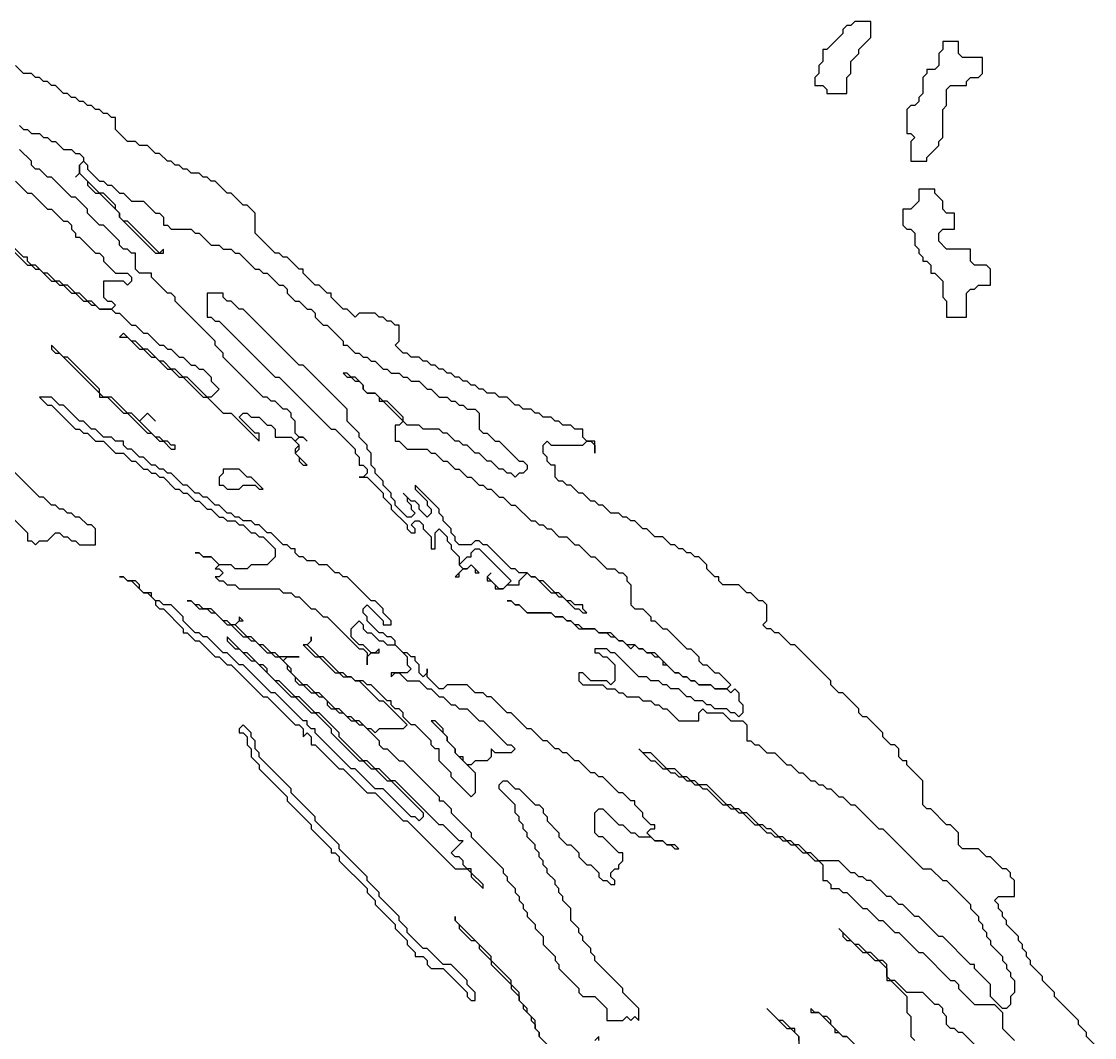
# Model space of a CAD drawing. Header units: metres. Extents: x 0 to 1000, y 0 to 1405.
# Drawn here: x 483.4 to 550.5, y 1203.2 to 1266.7 of the extents above; entities that cross this region are included whole.
import ezdxf

# ---------------------------------------------------------------- set-up
doc = ezdxf.new("R2010")
doc.units = ezdxf.units.M

msp = doc.modelspace()

# ---------------------------------------------------------------- linework, layer by layer
for points in [[(535.5, 1266.75), (535.25, 1266.5), (535, 1266.5), (534.75, 1266.25), (534.75, 1266), (533.75, 1265), (533.5, 1265), (533.5, 1264.25), (533.25, 1264), (533.25, 1263.5), (533, 1263.25), (533, 1262.75), (533.5, 1262.75), (533.75, 1262.5), (533.75, 1262.25), (535, 1262.25), (535, 1263.25), (535.25, 1263.5), (535.25, 1264.25), (535.75, 1264.75), (535.75, 1265), (536.5, 1265.75), (536.5, 1266.75)], [(541, 1265.5), (541, 1265), (540.75, 1264.75), (540.75, 1264), (540.5, 1263.75), (540, 1263.75), (540, 1263.5), (539.75, 1263.25), (539.75, 1262.25), (539.5, 1262), (539.5, 1261.75), (539.25, 1261.5), (539, 1261.5), (538.75, 1261.25), (538.75, 1259.75), (539, 1259.75), (539.25, 1259.5), (539, 1259.25), (539, 1258), (540, 1258), (540, 1258.25), (540.75, 1259), (540.75, 1259.25), (541, 1259.5), (541, 1261.25), (541.25, 1261.5), (541.25, 1262.5), (541.5, 1262.75), (542.5, 1262.75), (542.5, 1263), (542.75, 1263.25), (543.25, 1263.25), (543.5, 1263.5), (543.5, 1264.5), (542.25, 1264.5), (542, 1264.75), (542, 1265.5)], [(539.5, 1256.25), (539.5, 1255.5), (539, 1255), (538.5, 1255), (538.5, 1254), (538.75, 1253.75), (539, 1253.75), (539.25, 1253.5), (539.25, 1252.75), (539.5, 1252.5), (539.5, 1252.25), (539.75, 1252), (539.75, 1251.75), (540, 1251.75), (540.25, 1251.5), (540.25, 1251), (540.5, 1251), (541, 1250.5), (541, 1249.5), (541.25, 1249.25), (541.25, 1248.25), (542.5, 1248.25), (542.5, 1249.75), (542.75, 1250), (543, 1250), (543.25, 1250.25), (544, 1250.25), (544, 1251.25), (543.75, 1251.5), (543, 1251.5), (542.75, 1251.75), (542.75, 1252.5), (541.25, 1252.5), (540.75, 1253), (540.75, 1253.5), (541, 1253.75), (541.75, 1253.75), (541.75, 1254.75), (541.25, 1254.75), (541, 1255), (541, 1255.5), (540.5, 1256), (540.5, 1256.25)], [(495, 1249.75), (495, 1248.25), (495.25, 1248.25), (495.5, 1248), (495.75, 1248), (499.25, 1244.5), (499.5, 1244.5), (502.75, 1241.25), (503, 1241.25), (504.25, 1240), (504.25, 1239.75), (504.5, 1239.5), (504.5, 1239), (504.75, 1239), (505, 1238.75), (505, 1238.5), (504.75, 1238.25), (504.5, 1238.25), (505, 1238.25), (506, 1237.25), (506, 1237), (506.5, 1236.5), (506.5, 1236.25), (507.5, 1235.25), (507.5, 1235), (507.75, 1234.75), (508, 1234.75), (508, 1235), (507.75, 1235.25), (508, 1235.5), (508.25, 1235.5), (508.5, 1235.25), (508.5, 1235), (509, 1234.5), (509, 1233.75), (509.25, 1233.75), (509.25, 1234.75), (509.5, 1235), (510, 1234.5), (510, 1234.25), (510.25, 1234), (510.25, 1233.75), (510.75, 1233.25), (510.75, 1232.75), (511, 1232.5), (510.5, 1232), (510.75, 1232), (510.75, 1232.25), (511, 1232.5), (511.25, 1232.5), (511.5, 1232.75), (511.75, 1232.5), (511.75, 1232.25), (512, 1232.25), (511.5, 1232.75), (511.25, 1232.5), (511, 1232.5), (510.75, 1232.75), (511.25, 1233.25), (511.5, 1233.25), (511.5, 1233.5), (511.75, 1233.75), (512, 1233.75), (514, 1231.75), (513.5, 1231.25), (513.25, 1231.25), (512.5, 1232), (512.75, 1232.25), (512.5, 1232), (512.5, 1231.75), (512.75, 1231.75), (513, 1231.5), (513, 1231.25), (513.5, 1231.25), (513.75, 1231.5), (514.5, 1231.5), (514.5, 1231.75), (515, 1232.25), (515.25, 1232), (515.5, 1232), (516.5, 1231), (516.75, 1231), (517, 1230.75), (517.25, 1230.75), (518, 1230), (518.25, 1230), (518.5, 1229.75), (518.75, 1229.75), (518.5, 1230), (518.5, 1230.25), (518, 1230.25), (517.75, 1230.5), (517.5, 1230.5), (517, 1231), (516.75, 1231), (516, 1231.75), (515.75, 1231.75), (515.5, 1232), (515.25, 1232), (515, 1232.25), (514.5, 1232.25), (514.25, 1232.5), (514, 1232.5), (512.5, 1234), (512.25, 1234), (512, 1234.25), (511.75, 1234.25), (511.5, 1234), (510.75, 1234), (510.5, 1234.25), (510.5, 1234.5), (510.25, 1234.75), (510.25, 1235), (509.75, 1235.5), (509.75, 1235.75), (509.5, 1236), (509.5, 1236.25), (508, 1237.75), (508, 1237.5), (508.75, 1236.75), (508.75, 1236.5), (509, 1236.25), (509, 1236), (508.75, 1235.75), (508.25, 1236.25), (508.25, 1236.5), (508, 1236.75), (507.75, 1236.75), (507.25, 1237.25), (507.5, 1237), (507.5, 1236.75), (507.75, 1236.5), (507.75, 1236.25), (508, 1236), (507.75, 1235.75), (507.5, 1235.75), (506.75, 1236.5), (506.75, 1236.75), (506.5, 1237), (506.5, 1237.25), (506, 1237.75), (506, 1238), (505.5, 1238.5), (505.5, 1238.75), (505.25, 1239), (505.25, 1239.75), (505, 1240), (505, 1240.25), (504.5, 1240.75), (504.5, 1241), (503.75, 1241.75), (503.75, 1242.5), (501, 1245.25), (500.75, 1245.25), (497.25, 1248.75), (497, 1248.75), (496.5, 1249.25), (496.25, 1249.25), (496, 1249.5), (496, 1249.75)], [(485.25, 1246.5), (485.25, 1246.25), (485.5, 1246), (485.75, 1246), (488.25, 1243.5), (488.25, 1243.25), (488.75, 1243.25), (489.75, 1242.25), (490, 1242.25), (491.25, 1241), (491.5, 1241), (492, 1240.5), (492.25, 1240.5), (492.75, 1240), (493, 1240), (493, 1240.25), (492.75, 1240.25), (492.5, 1240.5), (492.25, 1240.5), (492, 1240.75), (491.75, 1240.75), (490.75, 1241.75), (491.25, 1242.25), (491.75, 1241.75), (491.25, 1242.25), (490.75, 1241.75), (490.25, 1242.25), (490, 1242.25), (489, 1243.25), (488.5, 1243.25), (488.25, 1243.5), (488.25, 1243.75), (486.25, 1245.75), (486, 1245.75)], [(484.5, 1243.25), (485, 1242.75), (485.25, 1242.75), (486.75, 1241.25), (487, 1241.25), (487.25, 1241), (487.5, 1241), (488, 1240.5), (488.5, 1240.5), (489.25, 1239.75), (489.75, 1239.75), (490.25, 1239.25), (490.5, 1239.25), (491, 1238.75), (491.25, 1238.75), (491.5, 1238.5), (491.75, 1238.5), (492, 1238.25), (492.25, 1238.25), (493, 1237.5), (493.25, 1237.5), (493.5, 1237.25), (493.75, 1237.25), (494.25, 1236.75), (494.5, 1236.75), (495, 1236.25), (495.25, 1236.25), (495.75, 1235.75), (496, 1235.75), (496.25, 1235.5), (496.75, 1235.5), (497, 1235.25), (497.25, 1235.25), (497.75, 1234.75), (498, 1234.75), (498.25, 1234.5), (498.5, 1234.5), (499.25, 1233.75), (499.25, 1233.25), (498.75, 1232.75), (497.75, 1232.75), (497.5, 1232.5), (496.75, 1232.5), (496.5, 1232.75), (495.75, 1232.75), (495.25, 1233.25), (494.75, 1233.25), (494.5, 1233.5), (494.25, 1233.5), (494.5, 1233.5), (494.75, 1233.25), (495.25, 1233.25), (495.75, 1232.75), (495.5, 1232.5), (495.75, 1232.5), (496, 1232.25), (495.75, 1232), (495.5, 1232), (495.75, 1231.75), (496, 1231.75), (496.25, 1231.5), (496.75, 1231.5), (497, 1231.25), (499.5, 1231.25), (499.75, 1231), (500.25, 1231), (500.5, 1230.75), (500.75, 1230.75), (501.5, 1230), (501.75, 1230), (502.25, 1229.5), (502.5, 1229.5), (504.5, 1227.5), (504.75, 1227.5), (505, 1227.25), (505, 1226.5), (505, 1227), (505.25, 1227.25), (505.75, 1227.25), (505.75, 1227.5), (505.5, 1227.25), (505.25, 1227.25), (504.75, 1227.75), (504.5, 1227.75), (504, 1228.25), (504, 1228.75), (504.5, 1229.25), (504.75, 1229), (504.75, 1228.75), (505, 1228.5), (505.25, 1228.5), (505.75, 1228), (506, 1228), (506.25, 1227.75), (506.75, 1227.75), (507.5, 1227), (507.5, 1226.5), (507.75, 1226.25), (507.5, 1226), (506.5, 1226), (506.5, 1225.75), (506.75, 1226), (507, 1226), (507.5, 1225.5), (508.25, 1225.5), (508.75, 1225), (509, 1225), (509.5, 1224.5), (509.75, 1224.5), (510.25, 1224), (510.5, 1224), (510.75, 1223.75), (511.25, 1223.75), (512, 1223), (512.25, 1223), (513.75, 1221.5), (514, 1221.5), (514.25, 1221.25), (514, 1221), (513, 1221), (512.75, 1221.25), (512.75, 1220.75), (512.5, 1220.5), (511.75, 1220.5), (511.5, 1220.25), (511.25, 1220.25), (511, 1220.5), (511, 1220.75), (510.75, 1220.75), (510.5, 1221), (510.5, 1221.25), (510, 1221.75), (510, 1222), (509.75, 1222.25), (509.75, 1222.5), (509.25, 1223), (509, 1223), (510, 1222), (510, 1221.75), (510.5, 1221.25), (510.5, 1221), (511.75, 1219.75), (511.75, 1218.5), (511.5, 1218.25), (510.25, 1219.5), (510.25, 1219.75), (509.5, 1220.5), (509.5, 1221.25), (509.25, 1221.25), (509, 1221.5), (509, 1221.75), (508, 1222.75), (507.75, 1222.75), (507.25, 1223.25), (507.25, 1223.5), (507, 1223.75), (506.75, 1223.75), (506.5, 1224), (506.5, 1224.25), (506.25, 1224.25), (505.25, 1225.25), (505, 1225.25), (504.75, 1225.5), (504.25, 1225.5), (504, 1225.75), (503.75, 1225.75), (503.5, 1226), (503.25, 1226), (502.25, 1227), (502, 1227), (501.25, 1227.75), (501.5, 1228), (501.5, 1228.25), (501.5, 1228), (501.25, 1227.75), (501, 1227.75), (501.75, 1227), (502, 1227), (503, 1226), (503.25, 1226), (503.5, 1225.75), (504, 1225.75), (504.25, 1225.5), (504.5, 1225.5), (505.75, 1224.25), (506, 1224.25), (507.5, 1222.75), (507.25, 1222.5), (505.75, 1222.5), (505.5, 1222.25), (505.25, 1222.5), (505, 1222.5), (504.5, 1223), (504.25, 1223), (504, 1223.25), (503.75, 1223.25), (503.25, 1223.75), (503, 1223.75), (502, 1224.75), (501.75, 1224.75), (501.25, 1225.25), (501, 1225.25), (500.25, 1226), (500.25, 1226.25), (499.75, 1226.75), (500, 1227), (500.75, 1227), (499.5, 1227), (499.25, 1227.25), (499, 1227.25), (498.5, 1227.75), (498.25, 1227.75), (497.75, 1228.25), (497.5, 1228.25), (496.75, 1229), (497, 1229.25), (497.25, 1229.25), (497, 1229.5), (497, 1229.25), (496.75, 1229), (496.5, 1229), (496.25, 1229.25), (496, 1229.25), (495.25, 1230), (494.75, 1230), (494.5, 1230.25), (494.25, 1230.25), (494, 1230.5), (493.75, 1230.5), (494, 1230.5), (494.5, 1230), (495, 1230), (495.25, 1229.75), (495.5, 1229.75), (496.25, 1229), (496.5, 1229), (497.25, 1228.25), (497.5, 1228.25), (497.75, 1228), (498, 1228), (498.75, 1227.25), (499, 1227.25), (499.25, 1227), (499.5, 1227), (500, 1226.5), (500, 1226.25), (500.5, 1225.75), (500.5, 1225.5), (500.75, 1225.25), (501, 1225.25), (501.5, 1224.75), (501.75, 1224.75), (502, 1224.5), (502.25, 1224.5), (502.5, 1224.25), (502.5, 1224), (502.75, 1223.75), (503, 1223.75), (503.25, 1223.5), (503.5, 1223.5), (504, 1223), (504.25, 1223), (504.5, 1222.75), (504.75, 1222.75), (505.75, 1221.75), (505.75, 1221.5), (506, 1221.25), (506.25, 1221.25), (507, 1220.5), (507.25, 1220.5), (509.5, 1218.25), (509.5, 1218), (509.75, 1218), (510.25, 1217.5), (510.25, 1217.25), (511.5, 1216), (511.5, 1215.75), (513.5, 1213.75), (513.5, 1213.5), (513.75, 1213.25), (513.75, 1213), (514.25, 1212.5), (514.25, 1212.25), (514.5, 1212), (514.5, 1211.75), (514.75, 1211.5), (514.75, 1211.25), (515, 1211), (515, 1210.75), (515.5, 1210.25), (515.5, 1210), (516, 1209.5), (516, 1209), (516.75, 1208.25), (516.75, 1208), (517, 1207.75), (517, 1207.5), (518.25, 1206.25), (518.25, 1206), (518.5, 1205.75), (519.25, 1205.75), (520, 1205), (520, 1204.25), (521, 1204.25), (521.25, 1204.5), (521.5, 1204.25), (521.75, 1204.5), (522, 1204.25), (522, 1205), (521, 1206), (521, 1206.25), (519.25, 1208), (519.25, 1208.25), (519, 1208.5), (519, 1208.75), (518.5, 1209.25), (518.5, 1209.5), (518.25, 1209.75), (518.25, 1210), (517.75, 1210.5), (517.75, 1211.25), (517.25, 1211.75), (517.25, 1212), (517, 1212.25), (517, 1212.5), (516.75, 1212.75), (516.75, 1213), (516.25, 1213.5), (516.25, 1213.75), (516, 1214), (516, 1214.25), (515.75, 1214.5), (515.75, 1214.75), (515.5, 1215), (515.5, 1215.25), (515, 1215.75), (515, 1216), (514.75, 1216.25), (514.75, 1216.5), (514.5, 1216.75), (514.5, 1217), (514.25, 1217.25), (514.25, 1217.75), (513.25, 1218.75), (513.25, 1219), (513.5, 1219.25), (513.75, 1219.25), (514.25, 1218.75), (514.5, 1218.75), (515.5, 1217.75), (515.75, 1217.75), (516, 1217.5), (516, 1217.25), (516.25, 1217), (516.25, 1216.75), (517, 1216), (517, 1215.75), (517.5, 1215.25), (517.75, 1215.25), (518.25, 1214.75), (518.25, 1214.5), (518.75, 1214), (519, 1214), (519.5, 1213.5), (519.5, 1213.25), (519.75, 1213), (520, 1213), (520.25, 1212.75), (520.5, 1212.75), (520.5, 1213), (520.25, 1213.25), (520.25, 1213.5), (520.5, 1213.75), (520.75, 1213.75), (520.75, 1214), (521, 1214.25), (521, 1214.75), (520.75, 1214.75), (519.75, 1215.75), (519.5, 1215.75), (519.25, 1216), (519.25, 1217.25), (519.5, 1217.5), (519.75, 1217.5), (520.75, 1216.5), (521, 1216.5), (521.5, 1216), (521.75, 1216), (522, 1215.75), (522.75, 1215.75), (523, 1215.5), (523.5, 1215.5), (523.75, 1215.25), (524, 1215.25), (524.25, 1215), (524.5, 1215), (524.25, 1215.25), (523.75, 1215.25), (523.5, 1215.5), (523, 1215.5), (522.5, 1216), (522.75, 1216.25), (523, 1216.25), (523, 1216.5), (522.75, 1216.5), (522.25, 1217), (522.25, 1217.25), (521.75, 1217.75), (521.75, 1218), (521.5, 1218), (521, 1218.5), (520.75, 1218.5), (519.75, 1219.5), (519.5, 1219.5), (519.25, 1219.75), (519, 1219.75), (518.25, 1220.5), (518, 1220.5), (517.5, 1221), (517.25, 1221), (517, 1221.25), (516.75, 1221.25), (516.25, 1221.75), (516, 1221.75), (515.25, 1222.5), (515, 1222.5), (514, 1223.5), (513.75, 1223.5), (512.75, 1224.5), (512.5, 1224.5), (512.25, 1224.75), (511.75, 1224.75), (511.25, 1225.25), (510, 1225.25), (509.75, 1225), (509.5, 1225), (508.75, 1225.75), (508.75, 1226.25), (508.75, 1226), (508.5, 1225.75), (508.25, 1226), (508.25, 1226.5), (508, 1226.75), (508, 1227), (507.75, 1227), (507.5, 1227.25), (507.25, 1227.25), (506.75, 1227.75), (506.75, 1228), (506.5, 1228.25), (506.25, 1228.25), (506, 1228.5), (505.75, 1228.5), (505, 1229.25), (505, 1229.5), (504.75, 1229.75), (504.75, 1230), (505, 1230.25), (506, 1229.25), (506, 1229), (506.5, 1229), (506.5, 1229.25), (506, 1229.75), (506, 1230), (505.5, 1230.5), (505.25, 1230.5), (503.75, 1232), (503.5, 1232), (503.25, 1232.25), (503, 1232.25), (502.5, 1232.75), (502, 1232.75), (501.75, 1233), (501.25, 1233), (501, 1233.25), (500.75, 1233.25), (500.5, 1233.5), (500.5, 1233.75), (500.25, 1233.75), (500, 1234), (499.75, 1234), (499, 1234.75), (498.75, 1234.75), (498.25, 1235.25), (498, 1235.25), (497.75, 1235.5), (497.25, 1235.5), (497, 1235.75), (496.75, 1235.75), (496.5, 1236), (496.25, 1236), (495.75, 1236.5), (495.5, 1236.5), (495, 1237), (494.75, 1237), (494.5, 1237.25), (494.25, 1237.25), (493.75, 1237.75), (493.5, 1237.75), (492.75, 1238.5), (492.5, 1238.5), (492.25, 1238.75), (492, 1238.75), (491.75, 1239), (491.5, 1239), (491, 1239.5), (490.75, 1239.5), (490.25, 1240), (490, 1240), (489.75, 1240.25), (489.75, 1240.5), (489.25, 1240.5), (489, 1240.75), (488.5, 1240.75), (488, 1241.25), (487.75, 1241.25), (487.25, 1241.75), (487, 1241.75), (486, 1242.75), (485.75, 1242.75), (485.25, 1243.25)], [(496, 1238.75), (496, 1238.5), (495.75, 1238.25), (495.75, 1237.75), (496, 1237.75), (496.25, 1237.5), (497, 1237.5), (497.25, 1237.75), (498, 1237.75), (498.25, 1237.5), (498.5, 1237.5), (497.75, 1238.25), (497.5, 1238.25), (497, 1238.75)], [(489.5, 1232), (489.75, 1232), (490, 1231.75), (490.25, 1231.75), (491, 1231), (491.25, 1231), (491.75, 1230.5), (491.75, 1230.25), (492, 1230), (492.25, 1230), (493.5, 1228.75), (493.5, 1228.5), (493.75, 1228.5), (494.25, 1228), (494.5, 1228), (495.5, 1227), (495.75, 1227), (496.25, 1226.5), (496.5, 1226.5), (498.5, 1224.5), (498.75, 1224.5), (500.5, 1222.75), (500.75, 1222.75), (501, 1222.5), (501, 1222), (501.25, 1222.25), (501.5, 1222), (501.5, 1221.5), (501.75, 1221.5), (503.25, 1220), (503.5, 1220), (505, 1218.5), (505.5, 1218.5), (507.25, 1216.75), (507.5, 1216.75), (510.5, 1213.75), (511.25, 1213.75), (511.5, 1213.5), (511.5, 1213.25), (512.25, 1212.5), (512.25, 1212.75), (511.5, 1213.5), (511.5, 1213.75), (511.25, 1213.75), (511, 1214), (511, 1214.25), (510.75, 1214.5), (510.5, 1214.5), (510.25, 1214.75), (511, 1215.5), (510.75, 1215.5), (509.75, 1216.5), (509.5, 1216.5), (506.75, 1219.25), (506.5, 1219.25), (505.75, 1220), (505.5, 1220), (505, 1220.5), (504.75, 1220.5), (503.25, 1222), (503.25, 1222.25), (502, 1223.5), (501.75, 1223.5), (500.75, 1224.5), (500.5, 1224.5), (499.5, 1225.5), (499.25, 1225.5), (498.75, 1226), (498.75, 1226.25), (498.5, 1226.5), (498.25, 1226.5), (497.5, 1227.25), (497.25, 1227.25), (496.25, 1228.25), (496.25, 1228), (496.75, 1227.5), (497, 1227.5), (497.75, 1226.75), (498, 1226.75), (500.25, 1224.5), (500.5, 1224.5), (501.5, 1223.5), (501.75, 1223.5), (502.75, 1222.5), (502.75, 1222.25), (504.5, 1220.5), (504.75, 1220.5), (505.25, 1220), (505.5, 1220), (506.25, 1219.25), (506.5, 1219.25), (508.5, 1217.25), (508.5, 1217), (508.25, 1216.75), (508, 1217), (507.75, 1217), (506, 1218.75), (505.5, 1218.75), (504.25, 1220), (504, 1220), (501.75, 1222.25), (501.75, 1222.5), (501.5, 1222.5), (501.25, 1222.75), (501.25, 1223), (501, 1223), (499.25, 1224.75), (499, 1224.75), (497.25, 1226.5), (497, 1226.5), (496.25, 1227.25), (496, 1227.25), (495, 1228.25), (494.75, 1228.25), (494.5, 1228.5), (494.25, 1228.5), (493.5, 1229.25), (493.5, 1229.5), (492.75, 1230.25), (492.25, 1230.25), (492, 1230.5), (491.75, 1230.5), (491.5, 1230.75), (491.5, 1231), (491, 1231), (490.75, 1231.25), (490.75, 1231.5), (490.5, 1231.75), (490, 1231.75), (489.75, 1232)], [(497.25, 1222.75), (497, 1222.5), (497, 1222.25), (497.25, 1222.25), (497.5, 1222), (497.5, 1221.5), (497.75, 1221.25), (497.75, 1220.75), (498.25, 1220.25), (498.25, 1220), (500, 1218.25), (500, 1218), (501.5, 1216.5), (501.5, 1216.25), (502.75, 1215), (502.75, 1214.75), (503, 1214.75), (503.25, 1214.5), (503.25, 1214.25), (505, 1212.5), (505, 1212.25), (505.5, 1211.75), (505.5, 1211.5), (506.75, 1210.25), (506.75, 1210), (507.5, 1209.25), (507.5, 1209), (508, 1208.5), (508, 1208.25), (508.5, 1208.25), (508.75, 1208), (508.75, 1207.75), (509, 1207.5), (509.75, 1207.5), (511.25, 1206), (511.25, 1205.75), (511.5, 1205.5), (511.75, 1205.5), (511.75, 1206), (511.25, 1206.5), (511.25, 1206.75), (510.25, 1207.75), (509.75, 1207.75), (508.75, 1208.75), (508.5, 1208.75), (507.5, 1209.75), (507.5, 1210), (507, 1210.5), (507, 1210.75), (505.75, 1212), (505.75, 1212.25), (505, 1213), (505, 1213.25), (503.25, 1215), (503.25, 1215.25), (501.75, 1216.75), (501.75, 1217), (500.25, 1218.5), (500.25, 1218.75), (498.25, 1220.75), (498.25, 1221), (498, 1221.25), (498, 1221.75), (497.75, 1222), (497.75, 1222.25)]]:
    msp.add_lwpolyline(points, close=True)
for points in [[(550.5, 1202.75), (550, 1203.25), (550, 1203.5), (549.5, 1204), (549.5, 1204.25), (548, 1205.75), (548, 1206), (547.25, 1206.75), (547.25, 1207), (546.5, 1207.75), (546.5, 1208), (546.25, 1208.25), (546.25, 1208.5), (546, 1208.75), (546, 1209), (545.75, 1209.25), (545.75, 1209.5), (545, 1210.25), (545, 1210.5), (544.75, 1210.75), (544.75, 1211), (544.5, 1211.25), (544.5, 1211.5), (544.25, 1211.75), (544.5, 1212), (545.5, 1212), (545.5, 1213), (545.25, 1213.25), (545.25, 1213.5), (545, 1213.75), (544.75, 1213.75), (544, 1214.5), (543.75, 1214.5), (543.25, 1215), (542.25, 1215), (542, 1215.25), (542, 1216), (541.5, 1216.5), (541.25, 1216.5), (540.25, 1217.5), (540, 1217.5), (539.75, 1217.75), (539.75, 1219.25), (538.75, 1220.25), (538.75, 1220.5), (538.5, 1220.5), (538.25, 1220.75), (538.25, 1221.25), (538, 1221.5), (537.75, 1221.5), (537.25, 1222), (537.25, 1222.25), (536.25, 1223.25), (536, 1223.25), (535.75, 1223.5), (535.75, 1223.75), (534.75, 1224.75), (534.5, 1224.75), (534, 1225.25), (534, 1225.5), (531.75, 1227.75), (531.5, 1227.75), (530.75, 1228.5), (530.5, 1228.5), (530.25, 1228.75), (530, 1228.75), (529.75, 1229), (530, 1229.25), (530, 1230.25), (529.75, 1230.5), (529.5, 1230.5), (529, 1231), (528.75, 1231), (528.25, 1231.5), (527.25, 1231.5), (527, 1231.75), (527, 1232), (526.75, 1232), (526.25, 1232.5), (526.25, 1232.75), (525.75, 1233.25), (525.5, 1233.25), (525.25, 1233.5), (525, 1233.5), (524.75, 1233.75), (524.5, 1233.75), (524.25, 1234), (524, 1234), (523.5, 1234.5), (523, 1234.5), (522.5, 1235), (522.25, 1235), (521.75, 1235.5), (521.5, 1235.5), (521.25, 1235.75), (521, 1235.75), (520.75, 1236), (520.25, 1236), (519.75, 1236.5), (519.5, 1236.5), (519.25, 1236.75), (519, 1236.75), (518.5, 1237.25), (518.25, 1237.25), (517.75, 1237.75), (517.5, 1237.75), (517.25, 1238), (517, 1238), (516.75, 1238.25), (516.75, 1239), (516.5, 1239), (516.25, 1239.25), (516.25, 1239.5), (516, 1239.75), (516, 1240.25), (516.25, 1240.5), (516.5, 1240.25), (518.5, 1240.25), (518.75, 1240.5), (519, 1240.5), (519.25, 1240.25), (519.25, 1239.75), (519.25, 1240.5), (518.75, 1240.5), (518.5, 1240.75), (518.5, 1241.25), (518, 1241.25), (517.75, 1241.5), (517.25, 1241.5), (517, 1241.75), (516.75, 1241.75), (516.5, 1242), (516, 1242), (515.75, 1242.25), (515.5, 1242.25), (515.25, 1242.5), (514.75, 1242.5), (514.5, 1242.75), (514.25, 1242.75), (513.75, 1243.25), (513.25, 1243.25), (513, 1243.5), (512.5, 1243.5), (512.25, 1243.75), (512, 1243.75), (511.75, 1244), (511.5, 1244), (511.25, 1244.25), (511, 1244.25), (510.75, 1244.5), (510.5, 1244.5), (510.25, 1244.75), (510, 1244.75), (509.75, 1245), (509.5, 1245), (509.25, 1245.25), (509, 1245.25), (508.75, 1245.5), (508.5, 1245.5), (508.25, 1245.75), (507.75, 1245.75), (507.5, 1246), (507.25, 1246), (506.75, 1246.5), (507, 1246.75), (507, 1247.75), (506.75, 1247.75), (506.5, 1248), (506.25, 1248), (506, 1248.25), (505.75, 1248.25), (505.5, 1248.5), (504.5, 1248.5), (504.25, 1248.25), (503.75, 1248.75), (503.5, 1248.75), (502.75, 1249.5), (502.75, 1249.75), (502.5, 1249.75), (502, 1250.25), (501.75, 1250.25), (501, 1251), (501, 1251.25), (500.75, 1251.25), (500, 1252), (499.75, 1252), (499.5, 1252.25), (499.25, 1252.25), (498, 1253.5), (498, 1254.75), (497.5, 1255.25), (497.25, 1255.25), (496.5, 1256), (496.25, 1256), (495.5, 1256.75), (495.25, 1256.75), (495, 1257), (494.75, 1257), (494.5, 1257.25), (494, 1257.25), (493.75, 1257.5), (493.5, 1257.5), (493.25, 1257.75), (493, 1257.75), (492.75, 1258), (492.5, 1258), (492, 1258.5), (491.75, 1258.5), (491.25, 1259), (490.75, 1259), (490.5, 1259.25), (490, 1259.25), (489.25, 1260), (489.25, 1260.75), (489, 1260.75), (488.75, 1261), (488.5, 1261), (488.25, 1261.25), (488, 1261.25), (487.75, 1261.5), (487.5, 1261.5), (487.25, 1261.75), (487, 1261.75), (486.75, 1262), (486.5, 1262), (486.25, 1262.25), (486, 1262.25), (485.5, 1262.75), (485.25, 1262.75), (485, 1263), (484.75, 1263), (484.5, 1263.25), (484.25, 1263.25), (484, 1263.5), (483.5, 1263.5), (483, 1264)], [(483.25, 1260.25), (483.5, 1260), (483.75, 1260), (484, 1259.75), (484.5, 1259.75), (484.75, 1259.5), (485, 1259.5), (485.25, 1259.25), (485.5, 1259.25), (486, 1258.75), (486.5, 1258.75), (486.75, 1258.5), (487, 1258.5), (487.25, 1258.25), (487.25, 1258), (487, 1257.75), (487, 1257.25), (486.75, 1257), (487, 1257.25), (487.5, 1256.75), (487.5, 1256.5), (488, 1256), (488.25, 1256), (489.5, 1254.75), (489.5, 1254.5), (491.75, 1252.25), (492.25, 1252.25), (492.25, 1252.5), (492, 1252.25), (490, 1254.25), (489.75, 1254.25), (489.5, 1254.5), (489.5, 1254.75), (489.25, 1255), (489.25, 1255.25), (488.5, 1256), (488.25, 1256), (487, 1257.25), (487, 1257.75), (487.25, 1258), (487.5, 1257.75), (487.5, 1257.5), (488.25, 1256.75), (488.5, 1256.75), (488.75, 1256.5), (489, 1256.5), (489.5, 1256), (489.75, 1256), (490.25, 1255.5), (491, 1255.5), (491.75, 1254.75), (492, 1254.75), (492.25, 1254.5), (492.25, 1254), (492.5, 1254), (492.75, 1253.75), (494, 1253.75), (494.25, 1253.5), (494.5, 1253.5), (495.25, 1252.75), (495.75, 1252.75), (496, 1252.5), (496.5, 1252.5), (496.75, 1252.25), (497, 1252.25), (498, 1251.25), (498.25, 1251.25), (498.5, 1251), (498.75, 1251), (499.5, 1250.25), (499.75, 1250.25), (500, 1250), (500, 1249.75), (500.5, 1249.25), (500.75, 1249.25), (501.25, 1248.75), (501.5, 1248.75), (501.75, 1248.5), (501.75, 1248.25), (502.25, 1247.75), (502.5, 1247.75), (503.5, 1246.75), (503.5, 1246.5), (503.75, 1246.5), (504.25, 1246), (504.5, 1246), (504.75, 1245.75), (505, 1245.75), (505.25, 1245.5), (505.5, 1245.5), (506, 1245), (506.25, 1245), (506.5, 1244.75), (507, 1244.75), (507.25, 1244.5), (507.5, 1244.5), (507.75, 1244.25), (508.25, 1244.25), (508.75, 1243.75), (509, 1243.75), (509.5, 1243.25), (510, 1243.25), (510.25, 1243), (510.5, 1243), (510.75, 1242.75), (511, 1242.75), (511.25, 1242.5), (511.75, 1242.5), (512, 1242.25), (512, 1241.25), (512.25, 1241), (512.5, 1241), (513, 1240.5), (513.25, 1240.5), (514.5, 1239.25), (514.75, 1239.25), (515, 1239), (515, 1238.75), (514.75, 1238.5), (514.5, 1238.5), (514.25, 1238.25), (514, 1238.5), (513.75, 1238.5), (513.5, 1238.75), (513.25, 1238.75), (512.75, 1239.25), (512.5, 1239.25), (512, 1239.75), (511.75, 1239.75), (511.25, 1240.25), (511, 1240.25), (510.75, 1240.5), (510.5, 1240.5), (510, 1241), (509.75, 1241), (509.5, 1241.25), (508.5, 1241.25), (508.25, 1241.5), (507.5, 1241.5), (507.25, 1241.75), (507.25, 1242), (506.25, 1243), (506, 1243), (505.5, 1243.5), (505, 1243.5), (504.75, 1243.75), (504.75, 1244), (504.25, 1244.5), (504, 1244.5), (503.75, 1244.75), (503.5, 1244.75), (503.75, 1244.5), (504, 1244.5), (504.25, 1244.25), (504.5, 1244.25), (504.75, 1244), (504.75, 1243.75), (505, 1243.5), (505.5, 1243.5), (505.75, 1243.25), (505.75, 1243), (506, 1243), (507.25, 1241.75), (507, 1241.5), (506.75, 1241.5), (506.75, 1240.5), (507, 1240.5), (507.5, 1240), (508.75, 1240), (509, 1239.75), (509.25, 1239.75), (509.75, 1239.25), (510, 1239.25), (510.5, 1238.75), (510.75, 1238.75), (511.25, 1238.25), (511.5, 1238.25), (512, 1237.75), (512.25, 1237.75), (512.5, 1237.5), (512.75, 1237.5), (513.25, 1237), (513.5, 1237), (514, 1236.5), (514.25, 1236.5), (515.25, 1235.5), (515.5, 1235.5), (515.75, 1235.25), (516, 1235.25), (516.25, 1235), (516.5, 1235), (517, 1234.5), (517.5, 1234.5), (518, 1234), (518.25, 1234), (519, 1233.25), (519.25, 1233.25), (520, 1232.5), (520.5, 1232.5), (520.75, 1232.25), (521, 1232.25), (521.25, 1232), (521.25, 1231.75), (521.5, 1231.5), (521.5, 1230.25), (521.75, 1230), (522.25, 1230), (522.75, 1229.5), (522.75, 1229.25), (523, 1229.25), (523.5, 1228.75), (523.75, 1228.75), (525, 1227.5), (525.25, 1227.5), (525.75, 1227), (525.75, 1226.75), (526, 1226.5), (526.25, 1226.5), (526.75, 1226), (527, 1226), (527.75, 1225.25), (527.5, 1225), (526.75, 1225), (526.5, 1225.25), (525.75, 1225.25), (525.5, 1225.5), (525.25, 1225.5), (525, 1225.75), (524.75, 1225.75), (524.5, 1226), (524.25, 1226), (523, 1227.25), (522.5, 1227.25), (522.25, 1227.5), (522, 1227.5), (521.75, 1227.75), (521.25, 1227.75), (521, 1228), (520.75, 1228), (520.25, 1228.5), (519.5, 1228.5), (519.25, 1228.75), (518.5, 1228.75), (518.25, 1229), (518, 1229), (517.75, 1229.25), (517.5, 1229.25), (517.25, 1229.5), (516.75, 1229.5), (516.5, 1229.75), (515, 1229.75), (514.5, 1230.25), (514.25, 1230.25), (514, 1230.5), (513.75, 1230.5), (514, 1230.5), (514.25, 1230.25), (514.5, 1230.25), (515, 1229.75), (516.5, 1229.75), (516.75, 1229.5), (517.25, 1229.5), (517.5, 1229.25), (517.75, 1229.25), (518.25, 1228.75), (519.25, 1228.75), (519.5, 1228.5), (520, 1228.5), (520.25, 1228.25), (520.5, 1228.25), (520.75, 1228), (521, 1228), (521.5, 1227.5), (521.75, 1227.75), (522, 1227.5), (522.25, 1227.5), (522.5, 1227.25), (522.75, 1227.25), (523, 1227), (523.25, 1227), (523.5, 1226.75), (523.5, 1226.5), (523.75, 1226.5), (524.25, 1226), (524.5, 1226), (524.75, 1225.75), (525, 1225.75), (525.25, 1225.5), (525.5, 1225.5), (525.75, 1225.25), (526.5, 1225.25), (526.75, 1225), (527.5, 1225), (527.75, 1224.75), (528, 1225), (528.25, 1224.75), (528.25, 1224.25), (528.5, 1224), (528.5, 1223.5), (528.25, 1223.25), (528, 1223.5), (527.75, 1223.5), (527.5, 1223.75), (526.75, 1223.75), (526.5, 1224), (526.25, 1224), (526, 1224.25), (525.5, 1224.25), (525.25, 1224.5), (525, 1224.5), (524.5, 1225), (524, 1225), (523.75, 1225.25), (523.5, 1225.25), (523.25, 1225.5), (522.75, 1225.5), (522.5, 1225.75), (522, 1225.75), (520.5, 1227.25), (520.25, 1227.25), (520, 1227.5), (519.25, 1227.5), (519.25, 1227.25), (519.5, 1227.25), (519.75, 1227), (520, 1227), (520.5, 1226.5), (520.5, 1225.5), (520.25, 1225.25), (520, 1225.5), (519, 1225.5), (518.5, 1226), (518.25, 1226), (518.25, 1225.5), (518.5, 1225.25), (519.75, 1225.25), (520, 1225), (520.5, 1225), (520.75, 1224.75), (521, 1224.75), (521.25, 1224.5), (522, 1224.5), (522.25, 1224.25), (522.75, 1224.25), (523, 1224), (523.25, 1224), (523.5, 1223.75), (523.75, 1223.75), (524.5, 1223), (525.75, 1223), (525.75, 1223.5), (526, 1223.75), (526.25, 1223.5), (527.25, 1223.5), (527.75, 1223), (528.5, 1223), (528.75, 1222.75), (528.75, 1221.75), (529, 1221.75), (529.25, 1221.5), (529.5, 1221.5), (530, 1221), (530.5, 1221), (531.25, 1220.25), (531.5, 1220.25), (532, 1219.75), (532.25, 1219.75), (532.75, 1219.25), (533, 1219.25), (533.25, 1219), (533.5, 1219), (533.75, 1218.75), (534, 1218.75), (534.5, 1218.25), (534.75, 1218.25), (535.25, 1217.75), (535.5, 1217.75), (537, 1216.25), (537.25, 1216.25), (539.75, 1213.75), (540.25, 1213.75), (541, 1213), (541.25, 1213), (542.75, 1211.5), (542.75, 1211.25), (543.25, 1210.75), (543.25, 1210.5), (543.5, 1210.25), (543.5, 1210), (543.75, 1209.75), (543.75, 1209.5), (544, 1209.25), (544, 1209), (544.75, 1208.25), (544.75, 1208), (545, 1207.75), (545, 1207.5), (545.25, 1207.25), (545.25, 1207), (545.5, 1206.75), (545.5, 1206), (545.25, 1205.75), (545.25, 1205.25), (545, 1205), (544.75, 1205), (544, 1205.75), (544, 1206.5), (543, 1207.5), (543, 1207.75), (542.75, 1207.75), (541, 1209.5), (540.75, 1209.5), (539.5, 1210.75), (539.25, 1210.75), (538.5, 1211.5), (538.25, 1211.5), (537.75, 1212), (537.5, 1212), (536.5, 1213), (536.25, 1213), (536, 1213.25), (535.75, 1213.25), (535.5, 1213.5), (535.25, 1213.5), (534.5, 1214.25), (533.25, 1214.25), (532.75, 1214.75), (532.5, 1214.75), (532, 1215.25), (531.75, 1215.25), (531.5, 1215.5), (531.25, 1215.5), (531, 1215.75), (530.75, 1215.75), (530.25, 1216.25), (530, 1216.25), (529.75, 1216.5), (529.5, 1216.5), (528.75, 1217.25), (528.5, 1217.25), (528.25, 1217.5), (528, 1217.5), (527.75, 1217.75), (527.5, 1217.75), (526.25, 1219), (525.75, 1219), (525.5, 1219.25), (525.25, 1219.25), (525, 1219.5), (524.75, 1219.5), (524.25, 1220), (523.75, 1220), (522.75, 1221), (522.25, 1221), (522, 1221.25), (522.75, 1220.5), (523, 1220.5), (523.5, 1220), (523.75, 1220), (524, 1219.75), (524.25, 1219.75), (524.5, 1219.5), (524.75, 1219.5), (525, 1219.25), (525.25, 1219.25), (525.5, 1219), (525.75, 1219), (526, 1218.75), (526.25, 1218.75), (527.25, 1217.75), (527.5, 1217.75), (527.75, 1217.5), (528, 1217.5), (528.25, 1217.25), (528.5, 1217.25), (529.25, 1216.5), (529.5, 1216.5), (530, 1216), (530.25, 1216), (530.5, 1215.75), (530.75, 1215.75), (531, 1215.5), (531.25, 1215.5), (531.5, 1215.25), (531.75, 1215.25), (532.25, 1214.75), (532.5, 1214.75), (533, 1214.25), (533.25, 1214.25), (533.5, 1214), (533.5, 1213), (533.75, 1213), (534, 1212.75), (534, 1212.5), (534.5, 1212.5), (534.75, 1212.25), (535, 1212.25), (536, 1211.25), (536.25, 1211.25), (537, 1210.5), (537.25, 1210.5), (538, 1209.75), (538.25, 1209.75), (539.5, 1208.5), (539.75, 1208.5), (541.5, 1206.75), (541.75, 1206.75), (542, 1206.5), (542, 1206.25), (543, 1205.25), (544.25, 1205.25), (544.75, 1204.75), (544.75, 1203.75), (545.5, 1203)], [(482.25, 1253), (483.75, 1251.5), (484, 1251.5), (484.25, 1251.25), (484.5, 1251.25), (485.25, 1250.5), (485.5, 1250.5), (485.75, 1250.25), (486, 1250.25), (486.5, 1249.75), (486.75, 1249.75), (487.25, 1249.25), (487.5, 1249.25), (487.75, 1249), (488, 1249), (488.25, 1248.75), (489, 1248.75), (489.25, 1248.5), (489.5, 1248.5), (490.25, 1247.75), (490.5, 1247.75), (491, 1247.25), (491.25, 1247.25), (492, 1246.5), (492.25, 1246.5), (492.5, 1246.25), (492.75, 1246.25), (493.25, 1245.75), (493.5, 1245.75), (494, 1245.25), (494.25, 1245.25), (494.5, 1245), (494.75, 1245), (495.25, 1244.5), (495.25, 1244.25), (495.75, 1243.75), (495.25, 1243.25), (495, 1243.25), (493.75, 1244.5), (493.5, 1244.5), (493, 1245), (492.75, 1245), (492.25, 1245.5), (492, 1245.5), (491.25, 1246.25), (491, 1246.25), (490.5, 1246.75), (490.25, 1246.75), (489.75, 1247.25), (489.5, 1247), (490, 1247), (490.75, 1246.25), (491, 1246.25), (491.5, 1245.75), (491.75, 1245.75), (492.5, 1245), (492.75, 1245), (493.25, 1244.5), (493.5, 1244.5), (494.75, 1243.25), (495, 1243.25), (496, 1242.25), (496.5, 1242.25), (498.25, 1240.5), (498.25, 1241), (498, 1241), (497, 1242), (497.25, 1242.25), (497.5, 1242.25), (497.75, 1242), (498.25, 1242), (498.75, 1241.5), (499, 1241.5), (499.25, 1241.25), (499.25, 1240.75), (500.25, 1240.75), (500.75, 1240.25), (500.5, 1240), (500.5, 1239.75), (500.75, 1239.5), (500.75, 1239.25), (501, 1239), (501.25, 1239), (500.5, 1239.75), (500.75, 1240), (500.75, 1240.25), (500.5, 1240.5), (500.75, 1240.75), (501, 1240.75), (501.25, 1240.5), (501, 1240.75), (500.75, 1240.75), (500.5, 1241), (500.5, 1241.75), (500.25, 1242), (500.25, 1242.25), (500, 1242.5), (499.75, 1242.5), (499.25, 1243), (499, 1243), (498.75, 1243.25), (498.5, 1243.25), (496, 1245.75), (496, 1246), (495.5, 1246.5), (495.5, 1246.75), (493, 1249.25), (493, 1249.5), (492.75, 1249.75), (492.5, 1249.75), (491.5, 1250.75), (491.5, 1251), (490.75, 1251), (490.5, 1251.25), (490.5, 1252.25), (490.25, 1252.25), (490, 1252.5), (489.75, 1252.5), (489.5, 1252.75), (489.5, 1253), (488.5, 1254), (488.25, 1254), (487.5, 1254.75), (487.5, 1255), (486.75, 1255.75), (486.5, 1255.75), (485.25, 1257), (485, 1257), (484.5, 1257.5), (484.25, 1257.5), (484, 1257.75), (484, 1258), (483.25, 1258.75)], [(483, 1256.75), (483.75, 1256), (484, 1256), (485, 1255), (485.25, 1255), (486, 1254.25), (486.25, 1254.25), (486.5, 1254), (486.5, 1253.75), (486.75, 1253.5), (486.75, 1253.25), (487, 1253.25), (488, 1252.25), (488.25, 1252.25), (488.5, 1252), (488.5, 1251.75), (489.25, 1251), (490, 1251), (490.25, 1250.75), (490.25, 1250.5), (490, 1250.25), (489.75, 1250.5), (488.5, 1250.5), (488.5, 1249.5), (488.75, 1249.25), (489, 1249.25), (489.25, 1249), (489, 1248.75), (488.25, 1248.75), (487.75, 1249.25), (487.5, 1249.25), (487, 1249.75), (486.75, 1249.75), (486.25, 1250.25), (486, 1250.25), (485.75, 1250.5), (485.5, 1250.5), (485, 1251), (484.75, 1251), (484.25, 1251.5), (484, 1251.5), (483.75, 1251.75), (483.75, 1252), (483.5, 1252), (482.5, 1253)], [(482, 1236.5), (483.75, 1234.75), (483.75, 1234.25), (484, 1234.25), (484.25, 1234), (484.5, 1234.25), (485, 1234.25), (485.5, 1234.75), (485.75, 1234.75), (486, 1234.5), (486.25, 1234.5), (486.5, 1234.25), (486.75, 1234.25), (487, 1234), (488, 1234), (488, 1235), (487.75, 1235.25), (487.5, 1235.25), (487, 1235.75), (486.75, 1235.75), (486.5, 1236), (486.25, 1236), (486, 1236.25), (485.75, 1236.25), (485.5, 1236.5), (485.25, 1236.5), (484.75, 1237), (484.5, 1237), (482.25, 1239.25)], [(516.25, 1202.75), (515.75, 1203.25), (515.75, 1203.5), (515.5, 1203.75), (515.5, 1204.25), (515, 1204.75), (515, 1205), (514.5, 1205.5), (514.5, 1206), (514, 1206.5), (514, 1206.75), (512.75, 1208), (512.75, 1208.25), (510.5, 1210.5), (510.5, 1210.75), (510.5, 1210.5), (510.75, 1210.25), (510.75, 1210), (511.5, 1209.25), (511.75, 1209.25), (512, 1209), (512, 1208.75), (512.75, 1208), (512.75, 1207.75), (514, 1206.5), (514, 1206.25), (514.5, 1205.75), (514.5, 1205.5), (514.75, 1205.25), (514.75, 1205), (515.25, 1204.5), (515.25, 1204.25), (515.5, 1204), (515.5, 1203.75), (515.75, 1203.5), (515.75, 1203.25), (516, 1203)], [(543.75, 1202), (542.25, 1203.5), (542, 1203.5), (541.75, 1203.75), (541.5, 1203.75), (541.25, 1204), (541.25, 1204.5), (541, 1204.75), (541, 1205), (540.75, 1205.25), (540.5, 1205.25), (539.75, 1206), (538.75, 1206), (538, 1206.75), (537.75, 1206.75), (537.5, 1207), (537.5, 1207.75), (537.25, 1208), (537, 1208), (536.5, 1208.5), (536.25, 1208.5), (535.75, 1209), (535.5, 1209), (534.5, 1210), (534.75, 1209.75), (534.75, 1209.5), (535, 1209.25), (535.25, 1209.25), (536, 1208.5), (536.25, 1208.5), (536.75, 1208), (537, 1208), (537.5, 1207.5), (537.5, 1206.75), (537.75, 1206.75), (538.75, 1205.75), (538.75, 1204.75), (539, 1204.5), (539, 1203.25), (539.25, 1203)], [(532, 1203), (532, 1203.25), (531.75, 1203.5), (531.75, 1203.75), (531.5, 1203.75), (531, 1204.25), (530.75, 1204.25), (530, 1205), (531.25, 1203.75), (531.5, 1203.75), (532, 1203.25), (532, 1202.75)], [(535.25, 1203), (535, 1203.25), (534.75, 1203.25), (534, 1204), (534, 1204.25), (533.75, 1204.5), (533.5, 1204.5), (533.25, 1204.75), (533, 1204.75), (532.75, 1205), (532.75, 1204.75), (533.25, 1204.75), (534.25, 1203.75), (534.25, 1203.5), (534.5, 1203.5), (534.75, 1203.25), (535, 1203.25), (535.75, 1202.5)], [(519.5, 1203), (519.5, 1203.25), (519.25, 1203)]]:
    msp.add_lwpolyline(points)

doc.saveas('drawing.dxf')
